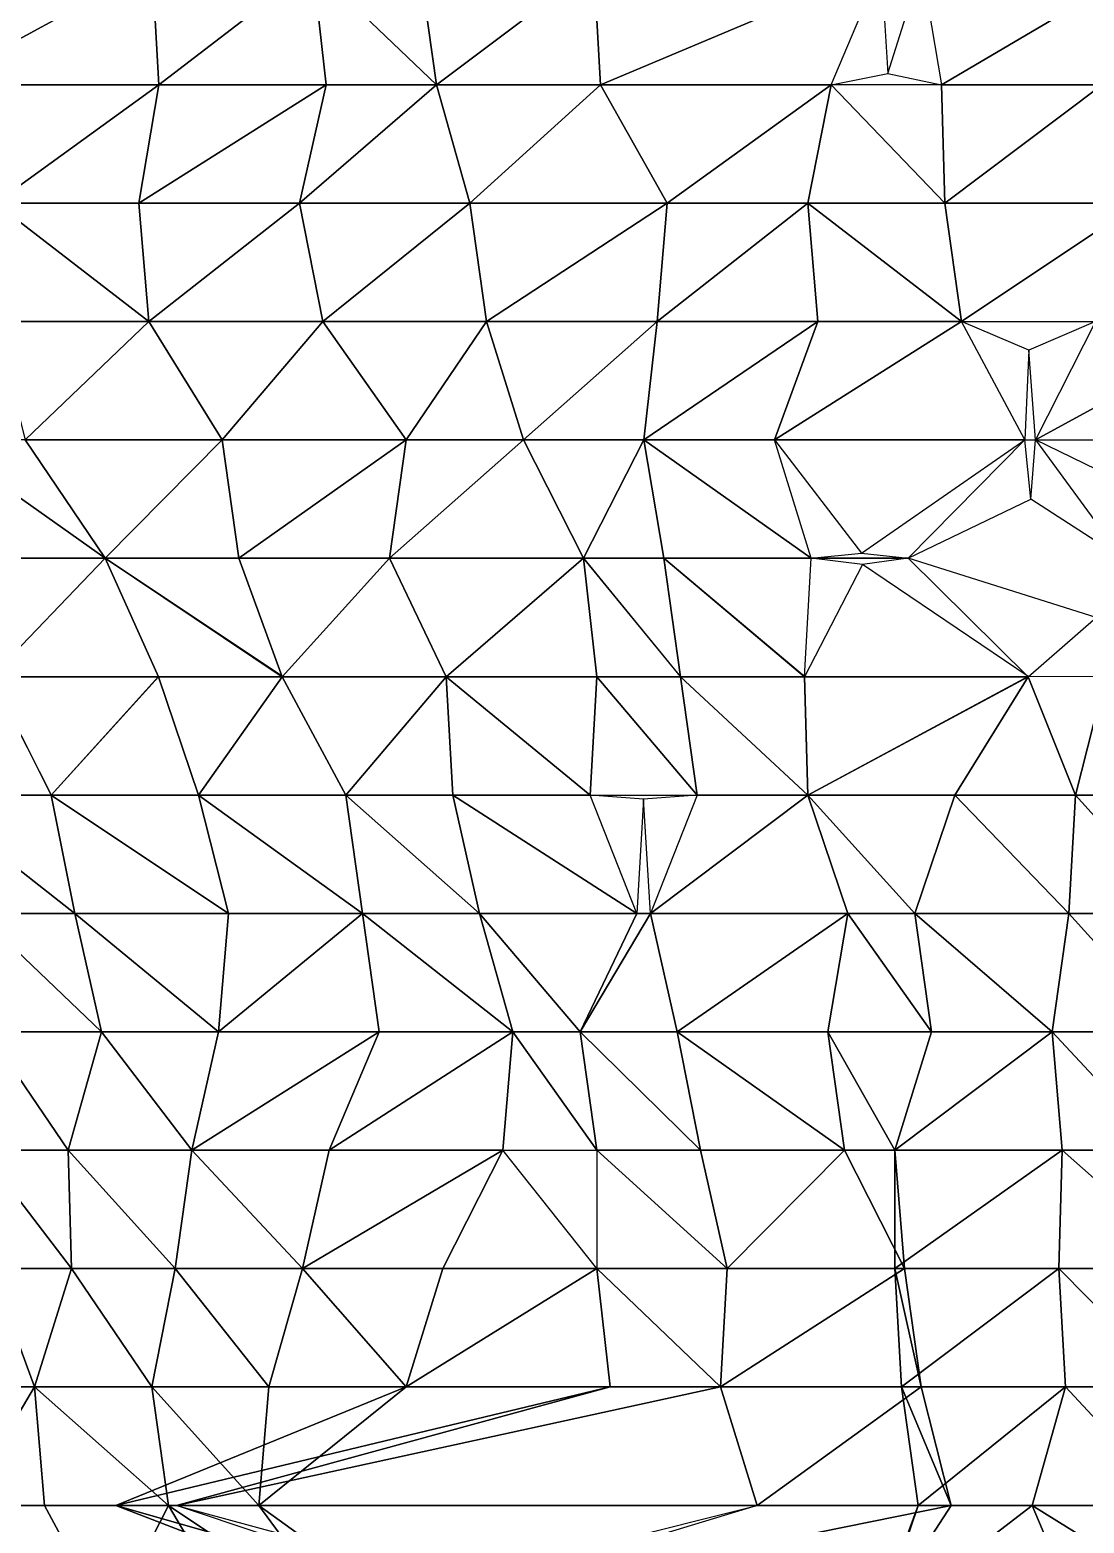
# Model space of a CAD drawing. Header units: metres. Extents: x -317 to 276, y -240 to 234.
# Drawn here: x 37.6 to 91, y -42.9 to 32.8 of the extents above; entities that cross this region are included whole.
import ezdxf

# ---------------------------------------------------------------- set-up
doc = ezdxf.new("R2010")
doc.units = ezdxf.units.M

msp = doc.modelspace()

# ---------------------------------------------------------------- linework, layer by layer
for points in [[(32.74817, 30, -583.4646), (44.105194, 30, -575.1907), (43.766785, 36, -575.8102), (43.766884, 36.0001, -575.81006)], [(32.74817, 30, -583.4646), (43.766785, 36, -575.8102), (35.286285, 36, -578.8186), (35.286385, 36.0001, -578.8185)], [(44.105194, 30, -575.1907), (51.908783, 36, -573.4212), (43.766785, 36, -575.8102), (43.766884, 36.0001, -575.81006)], [(44.105194, 30, -575.1907), (52.585632, 30, -572.18225), (51.908783, 36, -573.4212), (51.908882, 36.0001, -573.4211)], [(51.908783, 36, -573.4212), (58.189545, 30, -574.43933), (57.343506, 36, -575.98804), (57.343605, 36.0001, -575.9879)], [(51.908783, 36, -573.4212), (52.585632, 30, -572.18225), (58.189545, 30, -574.43933), (58.189644, 30.0001, -574.4392)], [(58.189545, 30, -574.43933), (66.162415, 36, -572.36017), (57.343506, 36, -575.98804), (57.343605, 36.0001, -575.9879)], [(58.189545, 30, -574.43933), (66.500824, 30, -571.74066), (66.162415, 36, -572.36017), (66.16251, 36.0001, -572.36005)], [(66.500824, 30, -571.74066), (80.734375, 36, -558.2013), (66.162415, 36, -572.36017), (66.16251, 36.0001, -572.36005)], [(66.500824, 30, -571.74066), (78.19623, 30, -562.8473), (80.734375, 36, -558.2013), (80.734474, 36.0001, -558.2012)], [(80.734375, 36, -558.2013), (81.07071, 30.571442, -563.84314), (82.78491, 36, -566.96277), (82.78501, 36.0001, -566.96265)], [(83.80017, 30, -565.1044), (93.97272, 36, -558.99866), (82.78491, 36, -566.96277), (82.78501, 36.0001, -566.96265)], [(83.80017, 30, -565.1044), (91.9422, 30, -562.71545), (93.97272, 36, -558.99866), (93.97282, 36.0001, -558.99854)], [(81.07071, 30.571442, -563.84314), (83.80017, 30, -565.1044), (78.19623, 30, -562.8473), (78.19633, 30.0001, -562.84717)], [(35.793915, 24, -577.88934), (44.105194, 30, -575.1907), (32.74817, 30, -583.4646), (32.74827, 30.0001, -583.4645)], [(35.793915, 24, -577.88934), (43.089935, 24, -577.0491), (44.105194, 30, -575.1907), (44.105293, 30.0001, -575.19055)], [(43.089935, 24, -577.0491), (51.231964, 24, -574.66016), (52.585632, 30, -572.18225), (52.58573, 30.0001, -572.1821)], [(43.089935, 24, -577.0491), (52.585632, 30, -572.18225), (44.105194, 30, -575.1907), (44.105293, 30.0001, -575.19055)], [(51.231964, 24, -574.66016), (59.881653, 24, -571.34204), (58.189545, 30, -574.43933), (58.189644, 30.0001, -574.4392)], [(51.231964, 24, -574.66016), (58.189545, 30, -574.43933), (52.585632, 30, -572.18225), (52.58573, 30.0001, -572.1821)], [(59.881653, 24, -571.34204), (66.500824, 30, -571.74066), (58.189545, 30, -574.43933), (58.189644, 30.0001, -574.4392)], [(59.881653, 24, -571.34204), (69.88501, 24, -565.54596), (66.500824, 30, -571.74066), (66.50092, 30.0001, -571.74054)], [(69.88501, 24, -565.54596), (78.19623, 30, -562.8473), (66.500824, 30, -571.74066), (66.50092, 30.0001, -571.74054)], [(69.88501, 24, -565.54596), (77.01178, 24, -565.01544), (78.19623, 30, -562.8473), (78.19633, 30.0001, -562.84717)], [(78.19623, 30, -562.8473), (77.01178, 24, -565.01544), (83.96936, 24, -564.7947), (83.96946, 24.0001, -564.79456)], [(78.19623, 30, -562.8473), (83.96936, 24, -564.7947), (83.80017, 30, -565.1044), (83.80027, 30.0001, -565.10425)], [(83.96936, 24, -564.7947), (91.9422, 30, -562.71545), (83.80017, 30, -565.1044), (83.80027, 30.0001, -565.10425)], [(83.96936, 24, -564.7947), (93.8035, 24, -559.30835), (91.9422, 30, -562.71545), (91.9423, 30.0001, -562.71533)], [(35.793915, 24, -577.88934), (43.597565, 18, -576.1199), (43.089935, 24, -577.0491), (43.090034, 24.0001, -577.04895)], [(35.793915, 24, -577.88934), (35.793915, 18, -577.88934), (43.597565, 18, -576.1199), (43.597664, 18.0001, -576.11975)], [(43.597565, 18, -576.1199), (51.231964, 24, -574.66016), (43.089935, 24, -577.0491), (43.090034, 24.0001, -577.04895)], [(43.597565, 18, -576.1199), (52.416412, 18, -572.492), (51.231964, 24, -574.66016), (51.232063, 24.0001, -574.66003)], [(52.416412, 18, -572.492), (59.881653, 24, -571.34204), (51.231964, 24, -574.66016), (51.232063, 24.0001, -574.66003)], [(52.416412, 18, -572.492), (60.72769, 18, -569.79333), (59.881653, 24, -571.34204), (59.881752, 24.0001, -571.3419)], [(60.72769, 18, -569.79333), (69.88501, 24, -565.54596), (59.881653, 24, -571.34204), (59.881752, 24.0001, -571.3419)], [(60.72769, 18, -569.79333), (69.37738, 18, -566.4752), (69.88501, 24, -565.54596), (69.88511, 24.0001, -565.54584)], [(69.37738, 18, -566.4752), (77.51941, 18, -564.08624), (77.01178, 24, -565.01544), (77.01188, 24.0001, -565.0153)], [(69.37738, 18, -566.4752), (77.01178, 24, -565.01544), (69.88501, 24, -565.54596), (69.88511, 24.0001, -565.54584)], [(77.01178, 24, -565.01544), (84.8154, 18, -563.246), (83.96936, 24, -564.7947), (83.96946, 24.0001, -564.79456)], [(77.01178, 24, -565.01544), (77.51941, 18, -564.08624), (84.8154, 18, -563.246), (84.8155, 18.0001, -563.24585)], [(84.8154, 18, -563.246), (93.8035, 24, -559.30835), (83.96936, 24, -564.7947), (83.96946, 24.0001, -564.79456)], [(84.8154, 18, -563.246), (91.60379, 18, -563.3349), (93.8035, 24, -559.30835), (93.8036, 24.0001, -559.3082)], [(37.316803, 12, -575.10175), (43.597565, 18, -576.1199), (35.793915, 18, -577.88934), (35.794014, 18.0001, -577.8892)], [(37.316803, 12, -575.10175), (47.32016, 12, -569.3057), (43.597565, 18, -576.1199), (43.597664, 18.0001, -576.11975)], [(52.416412, 18, -572.492), (43.597565, 18, -576.1199), (47.32016, 12, -569.3057), (47.32026, 12.0001, -569.3056)], [(52.416412, 18, -572.492), (47.32016, 12, -569.3057), (56.646637, 12, -564.74866), (56.646736, 12.0001, -564.74854)], [(60.72769, 18, -569.79333), (52.416412, 18, -572.492), (56.646637, 12, -564.74866), (56.646736, 12.0001, -564.74854)], [(60.72769, 18, -569.79333), (56.646637, 12, -564.74866), (62.58899, 12, -566.3862), (62.58909, 12.0001, -566.3861)], [(62.58899, 12, -566.3862), (69.37738, 18, -566.4752), (60.72769, 18, -569.79333), (60.72779, 18.0001, -569.7932)], [(62.58899, 12, -566.3862), (68.70053, 12, -567.7141), (69.37738, 18, -566.4752), (69.37748, 18.0001, -566.4751)], [(68.70053, 12, -567.7141), (75.31967, 12, -568.1128), (77.51941, 18, -564.08624), (77.51951, 18.0001, -564.0861)], [(68.70053, 12, -567.7141), (77.51941, 18, -564.08624), (69.37738, 18, -566.4752), (69.37748, 18.0001, -566.4751)], [(75.31967, 12, -568.1128), (88.030365, 12, -557.361), (84.8154, 18, -563.246), (84.8155, 18.0001, -563.24585)], [(75.31967, 12, -568.1128), (84.8154, 18, -563.246), (77.51941, 18, -564.08624), (77.51951, 18.0001, -564.0861)], [(91.60379, 18, -563.3349), (88.230194, 16.540527, -563.25275), (84.8154, 18, -563.246), (84.8155, 18.0001, -563.24585)], [(88.558044, 12, -568.91016), (97.37692, 12, -565.2822), (99.57666, 18, -561.25574), (99.57676, 18.0001, -561.2556)], [(88.558044, 12, -568.91016), (99.57666, 18, -561.25574), (91.60379, 18, -563.3349), (91.60389, 18.0001, -563.3348)], [(88.230194, 16.540527, -563.25275), (88.030365, 12, -557.361), (88.558044, 12, -568.91016), (88.55814, 12.0001, -568.91003)], [(41.377808, 6, -567.6681), (37.316803, 12, -575.10175), (32.89734, 12, -570.6765), (32.897438, 12.0001, -570.6764)], [(41.377808, 6, -567.6681), (32.89734, 12, -570.6765), (34.589447, 6, -567.57916), (34.589546, 6.0001, -567.57904)], [(41.377808, 6, -567.6681), (47.32016, 12, -569.3057), (37.316803, 12, -575.10175), (37.316902, 12.0001, -575.1016)], [(41.377808, 6, -567.6681), (48.1662, 6, -567.7571), (47.32016, 12, -569.3057), (47.32026, 12.0001, -569.3056)], [(48.1662, 6, -567.7571), (56.646637, 12, -564.74866), (47.32016, 12, -569.3057), (47.32026, 12.0001, -569.3056)], [(48.1662, 6, -567.7571), (55.8006, 6, -566.2973), (56.646637, 12, -564.74866), (56.646736, 12.0001, -564.74854)], [(55.8006, 6, -566.2973), (65.634766, 6, -560.81104), (62.58899, 12, -566.3862), (62.58909, 12.0001, -566.3861)], [(55.8006, 6, -566.2973), (62.58899, 12, -566.3862), (56.646637, 12, -564.74866), (56.646736, 12.0001, -564.74854)], [(68.70053, 12, -567.7141), (62.58899, 12, -566.3862), (65.634766, 6, -560.81104), (65.634865, 6.0001, -560.8109)], [(68.70053, 12, -567.7141), (65.634766, 6, -560.81104), (69.71579, 6, -565.8557), (69.71589, 6.0001, -565.8556)], [(68.70053, 12, -567.7141), (77.18097, 6, -564.7057), (75.31967, 12, -568.1128), (75.31977, 12.0001, -568.1127)], [(68.70053, 12, -567.7141), (69.71579, 6, -565.8557), (77.18097, 6, -564.7057), (77.18107, 6.0001, -564.70557)], [(75.31967, 12, -568.1128), (79.73282, 6.260864, -566.2921), (88.030365, 12, -557.361), (88.030464, 12.0001, -557.3609)], [(88.030365, 12, -557.361), (82.10806, 6, -568.2017), (88.33316, 9, -563.98755), (88.33326, 9.0001, -563.9874)], [(92.95746, 6, -560.85706), (88.33316, 9, -563.98755), (88.558044, 12, -568.91016), (88.55814, 12.0001, -568.91003)], [(92.95746, 6, -560.85706), (94.755066, 9, -566.36084), (88.558044, 12, -568.91016), (88.55814, 12.0001, -568.91003)], [(79.73282, 6.260864, -566.2921), (82.10806, 6, -568.2017), (77.18097, 6, -564.7057), (77.18107, 6.0001, -564.70557)], [(35.604706, 0, -565.72076), (41.377808, 6, -567.6681), (34.589447, 6, -567.57916), (34.589546, 6.0001, -567.57904)], [(35.604706, 0, -565.72076), (44.085175, 0, -562.71234), (41.377808, 6, -567.6681), (41.377907, 6.0001, -567.66797)], [(41.377808, 6, -567.6681), (50.365936, 0, -563.73047), (48.1662, 6, -567.7571), (48.166298, 6.0001, -567.75696)], [(41.377808, 6, -567.6681), (44.085175, 0, -562.71234), (50.365936, 0, -563.73047), (50.366035, 0.0001, -563.73035)], [(50.365936, 0, -563.73047), (55.8006, 6, -566.2973), (48.1662, 6, -567.7571), (48.166298, 6.0001, -567.75696)], [(50.365936, 0, -563.73047), (58.677155, 0, -561.0318), (55.8006, 6, -566.2973), (55.800697, 6.0001, -566.2972)], [(58.677155, 0, -561.0318), (65.634766, 6, -560.81104), (55.8006, 6, -566.2973), (55.800697, 6.0001, -566.2972)], [(58.677155, 0, -561.0318), (66.311584, 0, -559.5721), (65.634766, 6, -560.81104), (65.634865, 6.0001, -560.8109)], [(65.634766, 6, -560.81104), (70.56183, 0, -564.307), (69.71579, 6, -565.8557), (69.71589, 6.0001, -565.8556)], [(65.634766, 6, -560.81104), (66.311584, 0, -559.5721), (70.56183, 0, -564.307), (70.56193, 0.0001, -564.3069)], [(69.71579, 6, -565.8557), (76.84256, 0, -565.3252), (77.18097, 6, -564.7057), (77.18107, 6.0001, -564.70557)], [(69.71579, 6, -565.8557), (70.56183, 0, -564.307), (76.84256, 0, -565.3252), (76.84266, 0.0001, -565.3251)], [(79.79593, 5.684204, -566.17664), (76.84256, 0, -565.3252), (88.199585, 0, -557.0513), (88.199684, 0.0001, -557.05115)], [(82.10806, 6, -568.2017), (79.79593, 5.684204, -566.17664), (77.18097, 6, -564.7057), (77.18107, 6.0001, -564.70557)], [(88.199585, 0, -557.0513), (91.63437, 3, -561.75275), (82.10806, 6, -568.2017), (82.10816, 6.0001, -568.2016)], [(35.604706, 0, -565.72076), (32.2005, -6, -559.43713), (38.65045, -6, -560.1455), (38.65055, -5.9999, -560.1454)], [(38.65045, -6, -560.1455), (44.085175, 0, -562.71234), (35.604706, 0, -565.72076), (35.604805, 0.0001, -565.72064)], [(38.65045, -6, -560.1455), (46.11566, -6, -558.99554), (44.085175, 0, -562.71234), (44.085274, 0.0001, -562.7122)], [(50.365936, 0, -563.73047), (44.085175, 0, -562.71234), (46.11566, -6, -558.99554), (46.11576, -5.9999, -558.9954)], [(50.365936, 0, -563.73047), (46.11566, -6, -558.99554), (53.580902, -6, -557.8455), (53.581, -5.9999, -557.8454)], [(58.677155, 0, -561.0318), (50.365936, 0, -563.73047), (53.580902, -6, -557.8455), (53.581, -5.9999, -557.8454)], [(58.677155, 0, -561.0318), (53.580902, -6, -557.8455), (59.015564, -6, -560.41235), (59.015663, -5.9999, -560.41223)], [(58.677155, 0, -561.0318), (65.973175, -6, -560.1915), (66.311584, 0, -559.5721), (66.31168, 0.0001, -559.57196)], [(58.677155, 0, -561.0318), (59.015564, -6, -560.41235), (65.973175, -6, -560.1915), (65.973274, -5.9999, -560.1914)], [(66.311584, 0, -559.5721), (65.973175, -6, -560.1915), (71.40787, -6, -562.75836), (71.40797, -5.9999, -562.75824)], [(66.311584, 0, -559.5721), (71.40787, -6, -562.75836), (70.56183, 0, -564.307), (70.56193, 0.0001, -564.3069)], [(70.56183, 0, -564.307), (77.01178, -6, -565.01544), (76.84256, 0, -565.3252), (76.84266, 0.0001, -565.3251)], [(70.56183, 0, -564.307), (71.40787, -6, -562.75836), (77.01178, -6, -565.01544), (77.01188, -5.9999, -565.0153)], [(77.01178, -6, -565.01544), (88.199585, 0, -557.0513), (76.84256, 0, -565.3252), (76.84266, 0.0001, -565.3251)], [(77.01178, -6, -565.01544), (84.47699, -6, -563.8655), (88.199585, 0, -557.0513), (88.199684, 0.0001, -557.05115)], [(88.199585, 0, -557.0513), (84.47699, -6, -563.8655), (90.58853, -6, -565.19336), (90.58863, -5.9999, -565.19324)], [(88.199585, 0, -557.0513), (90.58853, -6, -565.19336), (92.11142, 0, -562.4057), (92.11152, 0.0001, -562.4056)], [(92.11142, 0, -562.4057), (90.58853, -6, -565.19336), (95.177216, -6, -569.30884), (95.177315, -5.9999, -569.3087)], [(32.2005, -6, -559.43713), (39.83493, -12, -557.9774), (38.65045, -6, -560.1455), (38.65055, -5.9999, -560.1454)], [(32.2005, -6, -559.43713), (34.907837, -12, -554.4813), (39.83493, -12, -557.9774), (39.83503, -11.9999, -557.9773)], [(38.65045, -6, -560.1455), (47.63855, -12, -556.2079), (46.11566, -6, -558.99554), (46.11576, -5.9999, -558.9954)], [(38.65045, -6, -560.1455), (39.83493, -12, -557.9774), (47.63855, -12, -556.2079), (47.63865, -11.9999, -556.20776)], [(46.11566, -6, -558.99554), (54.42694, -12, -556.2969), (53.580902, -6, -557.8455), (53.581, -5.9999, -557.8454)], [(46.11566, -6, -558.99554), (47.63855, -12, -556.2079), (54.42694, -12, -556.2969), (54.42704, -11.9999, -556.29675)], [(53.580902, -6, -557.8455), (60.369263, -12, -557.93445), (59.015564, -6, -560.41235), (59.015663, -5.9999, -560.41223)], [(53.580902, -6, -557.8455), (54.42694, -12, -556.2969), (60.369263, -12, -557.93445), (60.36936, -11.9999, -557.9343)], [(59.015564, -6, -560.41235), (68.3421, -12, -555.8552), (65.973175, -6, -560.1915), (65.973274, -5.9999, -560.1914)], [(59.015564, -6, -560.41235), (60.369263, -12, -557.93445), (68.3421, -12, -555.8552), (68.3422, -11.9999, -555.8551)], [(71.40787, -6, -562.75836), (68.69052, -6.214279, -561.475), (65.973175, -6, -560.1915), (65.973274, -5.9999, -560.1914)], [(69.03894, -12, -567.09467), (79.04227, -12, -561.29865), (77.01178, -6, -565.01544), (77.01188, -5.9999, -565.0153)], [(69.03894, -12, -567.09467), (77.01178, -6, -565.01544), (71.40787, -6, -562.75836), (71.40797, -5.9999, -562.75824)], [(77.01178, -6, -565.01544), (82.44647, -12, -567.5823), (84.47699, -6, -563.8655), (84.47709, -5.9999, -563.86536)], [(77.01178, -6, -565.01544), (79.04227, -12, -561.29865), (82.44647, -12, -567.5823), (82.44657, -11.9999, -567.58215)], [(84.47699, -6, -563.8655), (82.44647, -12, -567.5823), (90.25012, -12, -565.8128), (90.25022, -11.9999, -565.8127)], [(84.47699, -6, -563.8655), (90.25012, -12, -565.8128), (90.58853, -6, -565.19336), (90.58863, -5.9999, -565.19324)], [(90.58853, -6, -565.19336), (90.25012, -12, -565.8128), (96.023254, -12, -567.76013), (96.02335, -11.9999, -567.76)], [(90.58853, -6, -565.19336), (96.023254, -12, -567.76013), (95.177216, -6, -569.30884), (95.177315, -5.9999, -569.3087)], [(68.69052, -6.214279, -561.475), (68.3421, -12, -555.8552), (69.03894, -12, -567.09467), (69.03904, -11.9999, -567.09454)], [(34.907837, -12, -554.4813), (41.1886, -18, -555.4995), (39.83493, -12, -557.9774), (39.83503, -11.9999, -557.9773)], [(34.907837, -12, -554.4813), (35.415466, -18, -553.5521), (41.1886, -18, -555.4995), (41.188698, -17.9999, -555.4994)], [(39.83493, -12, -557.9774), (47.13092, -18, -557.1371), (47.63855, -12, -556.2079), (47.63865, -11.9999, -556.20776)], [(39.83493, -12, -557.9774), (41.1886, -18, -555.4995), (47.13092, -18, -557.1371), (47.13102, -17.9999, -557.13696)], [(47.13092, -18, -557.1371), (55.27298, -18, -554.74817), (54.42694, -12, -556.2969), (54.42704, -11.9999, -556.29675)], [(47.13092, -18, -557.1371), (54.42694, -12, -556.2969), (47.63855, -12, -556.2079), (47.63865, -11.9999, -556.20776)], [(54.42694, -12, -556.2969), (62.06134, -18, -554.8371), (60.369263, -12, -557.93445), (60.36936, -11.9999, -557.9343)], [(54.42694, -12, -556.2969), (55.27298, -18, -554.74817), (62.06134, -18, -554.8371), (62.06144, -17.9999, -554.837)], [(60.369263, -12, -557.93445), (65.465546, -18, -561.1207), (68.3421, -12, -555.8552), (68.3422, -11.9999, -555.8551)], [(60.369263, -12, -557.93445), (62.06134, -18, -554.8371), (65.465546, -18, -561.1207), (65.465645, -17.9999, -561.1206)], [(65.465546, -18, -561.1207), (70.39264, -18, -564.61676), (69.03894, -12, -567.09467), (69.03904, -11.9999, -567.09454)], [(65.465546, -18, -561.1207), (69.03894, -12, -567.09467), (68.3421, -12, -555.8552), (68.3422, -11.9999, -555.8551)], [(70.39264, -18, -564.61676), (79.04227, -12, -561.29865), (69.03894, -12, -567.09467), (69.03904, -11.9999, -567.09454)], [(70.39264, -18, -564.61676), (78.02704, -18, -563.15704), (79.04227, -12, -561.29865), (79.042366, -11.9999, -561.2985)], [(79.04227, -12, -561.29865), (78.02704, -18, -563.15704), (83.29254, -18, -566.03357), (83.29264, -17.9999, -566.03345)], [(79.04227, -12, -561.29865), (83.29254, -18, -566.03357), (82.44647, -12, -567.5823), (82.44657, -11.9999, -567.58215)], [(82.44647, -12, -567.5823), (89.40408, -18, -567.36145), (90.25012, -12, -565.8128), (90.25022, -11.9999, -565.8127)], [(82.44647, -12, -567.5823), (83.29254, -18, -566.03357), (89.40408, -18, -567.36145), (89.40418, -17.9999, -567.3613)], [(90.25012, -12, -565.8128), (89.40408, -18, -567.36145), (95.684845, -18, -568.37964), (95.684944, -17.9999, -568.3795)], [(90.25012, -12, -565.8128), (95.684845, -18, -568.37964), (96.023254, -12, -567.76013), (96.02335, -11.9999, -567.76)], [(35.415466, -18, -553.5521), (35.077026, -24, -554.17163), (39.49649, -24, -558.59686), (39.49659, -23.9999, -558.59674)], [(35.415466, -18, -553.5521), (39.49649, -24, -558.59686), (41.1886, -18, -555.4995), (41.188698, -17.9999, -555.4994)], [(41.1886, -18, -555.4995), (39.49649, -24, -558.59686), (45.777252, -24, -559.615), (45.77735, -23.9999, -559.61487)], [(41.1886, -18, -555.4995), (45.777252, -24, -559.615), (47.13092, -18, -557.1371), (47.13102, -17.9999, -557.13696)], [(45.777252, -24, -559.615), (52.734863, -24, -559.39417), (55.27298, -18, -554.74817), (55.27308, -17.9999, -554.74805)], [(45.777252, -24, -559.615), (55.27298, -18, -554.74817), (47.13092, -18, -557.1371), (47.13102, -17.9999, -557.13696)], [(52.734863, -24, -559.39417), (61.55371, -24, -555.7663), (62.06134, -18, -554.8371), (62.06144, -17.9999, -554.837)], [(52.734863, -24, -559.39417), (62.06134, -18, -554.8371), (55.27298, -18, -554.74817), (55.27308, -17.9999, -554.74805)], [(62.06134, -18, -554.8371), (61.55371, -24, -555.7663), (66.311584, -24, -559.5721), (66.31168, -23.9999, -559.57196)], [(62.06134, -18, -554.8371), (66.311584, -24, -559.5721), (65.465546, -18, -561.1207), (65.465645, -17.9999, -561.1206)], [(65.465546, -18, -561.1207), (71.57709, -24, -562.4486), (70.39264, -18, -564.61676), (70.39274, -17.9999, -564.61664)], [(65.465546, -18, -561.1207), (66.311584, -24, -559.5721), (71.57709, -24, -562.4486), (71.57719, -23.9999, -562.4485)], [(70.39264, -18, -564.61676), (78.87308, -24, -561.6084), (78.02704, -18, -563.15704), (78.02714, -17.9999, -563.1569)], [(70.39264, -18, -564.61676), (71.57709, -24, -562.4486), (78.87308, -24, -561.6084), (78.87318, -23.9999, -561.6083)], [(78.02704, -18, -563.15704), (81.43121, -24, -569.4407), (83.29254, -18, -566.03357), (83.29264, -17.9999, -566.03345)], [(78.02704, -18, -563.15704), (78.87308, -24, -561.6084), (81.43121, -24, -569.4407), (81.43131, -23.9999, -569.44055)], [(81.43121, -24, -569.4407), (89.91171, -24, -566.43225), (89.40408, -18, -567.36145), (89.40418, -17.9999, -567.3613)], [(81.43121, -24, -569.4407), (89.40408, -18, -567.36145), (83.29254, -18, -566.03357), (83.29264, -17.9999, -566.03345)], [(89.40408, -18, -567.36145), (95.007996, -24, -569.6185), (95.684845, -18, -568.37964), (95.684944, -17.9999, -568.3795)], [(89.40408, -18, -567.36145), (89.91171, -24, -566.43225), (95.007996, -24, -569.6185), (95.008095, -23.9999, -569.6184)], [(35.077026, -24, -554.17163), (39.66571, -30, -558.2871), (39.49649, -24, -558.59686), (39.49659, -23.9999, -558.59674)], [(35.077026, -24, -554.17163), (35.584656, -30, -553.24243), (39.66571, -30, -558.2871), (39.66581, -29.9999, -558.287)], [(39.49649, -24, -558.59686), (44.931213, -30, -561.1637), (45.777252, -24, -559.615), (45.77735, -23.9999, -559.61487)], [(39.49649, -24, -558.59686), (39.66571, -30, -558.2871), (44.931213, -30, -561.1637), (44.931313, -29.9999, -561.1636)], [(45.777252, -24, -559.615), (44.931213, -30, -561.1637), (51.381165, -30, -561.8721), (51.381264, -29.9999, -561.87195)], [(45.777252, -24, -559.615), (51.381165, -30, -561.8721), (52.734863, -24, -559.39417), (52.734962, -23.9999, -559.39404)], [(51.381165, -30, -561.8721), (58.507935, -30, -561.34155), (61.55371, -24, -555.7663), (61.55381, -23.9999, -555.7662)], [(51.381165, -30, -561.8721), (61.55371, -24, -555.7663), (52.734863, -24, -559.39417), (52.734962, -23.9999, -559.39404)], [(61.55371, -24, -555.7663), (58.507935, -30, -561.34155), (66.311584, -30, -559.5721), (66.31168, -29.9999, -559.57196)], [(66.311584, -24, -559.5721), (72.930756, -30, -559.97076), (71.57709, -24, -562.4486), (71.57719, -23.9999, -562.4485)], [(66.311584, -24, -559.5721), (66.311584, -30, -559.5721), (72.930756, -30, -559.97076), (72.930855, -29.9999, -559.97064)], [(72.930756, -30, -559.97076), (78.87308, -24, -561.6084), (71.57709, -24, -562.4486), (71.57719, -23.9999, -562.4485)], [(72.930756, -30, -559.97076), (81.91882, -30, -556.03314), (78.87308, -24, -561.6084), (78.87318, -23.9999, -561.6083)], [(81.91882, -30, -556.03314), (81.43121, -24, -569.4407), (78.87308, -24, -561.6084), (78.87318, -23.9999, -561.6083)], [(81.91882, -30, -556.03314), (81.43121, -30, -569.4407), (81.43121, -24, -569.4407), (81.43131, -23.9999, -569.44055)], [(81.43121, -30, -569.4407), (89.74249, -30, -566.742), (89.91171, -24, -566.43225), (89.91181, -23.9999, -566.4321)], [(81.43121, -30, -569.4407), (89.91171, -24, -566.43225), (81.43121, -24, -569.4407), (81.43131, -23.9999, -569.44055)], [(89.91171, -24, -566.43225), (89.74249, -30, -566.742), (96.70007, -30, -566.5212), (96.70017, -29.9999, -566.52106)], [(89.91171, -24, -566.43225), (96.70007, -30, -566.5212), (95.007996, -24, -569.6185), (95.008095, -23.9999, -569.6184)], [(35.584656, -30, -553.24243), (31.016022, -36, -561.6052), (37.804413, -36, -561.6942), (37.804512, -35.9999, -561.6941)], [(35.584656, -30, -553.24243), (37.804413, -36, -561.6942), (39.66571, -30, -558.2871), (39.66581, -29.9999, -558.287)], [(39.66571, -30, -558.2871), (37.804413, -36, -561.6942), (43.746735, -36, -563.3318), (43.746834, -35.9999, -563.33167)], [(39.66571, -30, -558.2871), (43.746735, -36, -563.3318), (44.931213, -30, -561.1637), (44.931313, -29.9999, -561.1636)], [(44.931213, -30, -561.1637), (43.746735, -36, -563.3318), (49.689087, -36, -564.9694), (49.689186, -35.9999, -564.9693)], [(44.931213, -30, -561.1637), (49.689087, -36, -564.9694), (51.381165, -30, -561.8721), (51.381264, -29.9999, -561.87195)], [(51.381165, -30, -561.8721), (49.689087, -36, -564.9694), (56.646637, -36, -564.74866), (56.646736, -35.9999, -564.74854)], [(51.381165, -30, -561.8721), (56.646637, -36, -564.74866), (58.507935, -30, -561.34155), (58.508034, -29.9999, -561.34143)], [(56.646637, -36, -564.74866), (66.988434, -36, -558.3331), (66.311584, -30, -559.5721), (66.31168, -29.9999, -559.57196)], [(56.646637, -36, -564.74866), (66.311584, -30, -559.5721), (58.507935, -30, -561.34155), (58.508034, -29.9999, -561.34143)], [(66.311584, -30, -559.5721), (72.59235, -36, -560.5902), (72.930756, -30, -559.97076), (72.930855, -29.9999, -559.97064)], [(66.311584, -30, -559.5721), (66.988434, -36, -558.3331), (72.59235, -36, -560.5902), (72.592445, -35.9999, -560.5901)], [(72.59235, -36, -560.5902), (82.76486, -36, -554.4845), (81.91882, -30, -556.03314), (81.91892, -29.9999, -556.033)], [(72.59235, -36, -560.5902), (81.91882, -30, -556.03314), (72.930756, -30, -559.97076), (72.930855, -29.9999, -559.97064)], [(82.76486, -36, -554.4845), (81.76965, -36, -568.8212), (81.43121, -30, -569.4407), (81.43131, -29.9999, -569.44055)], [(82.76486, -36, -554.4845), (81.43121, -30, -569.4407), (81.91882, -30, -556.03314), (81.91892, -29.9999, -556.033)], [(81.76965, -36, -568.8212), (89.74249, -30, -566.742), (81.43121, -30, -569.4407), (81.43131, -29.9999, -569.44055)], [(81.76965, -36, -568.8212), (90.0809, -36, -566.12256), (89.74249, -30, -566.742), (89.74259, -29.9999, -566.7419)], [(89.74249, -30, -566.742), (95.684845, -36, -568.37964), (96.70007, -30, -566.5212), (96.70017, -29.9999, -566.52106)], [(89.74249, -30, -566.742), (90.0809, -36, -566.12256), (95.684845, -36, -568.37964), (95.684944, -35.9999, -568.3795)], [(37.804413, -36, -561.6942), (31.016022, -36, -561.6052), (34.230988, -42, -555.7203), (34.231087, -41.9999, -555.72015)], [(37.804413, -36, -561.6942), (34.230988, -42, -555.7203), (38.312042, -42, -560.765), (38.31214, -41.9999, -560.7649)], [(37.804413, -36, -561.6942), (44.592804, -42, -561.78314), (43.746735, -36, -563.3318), (43.746834, -35.9999, -563.33167)], [(37.804413, -36, -561.6942), (38.312042, -42, -560.765), (44.592804, -42, -561.78314), (44.592903, -41.9999, -561.783)], [(49.181458, -42, -565.8986), (41.925476, -42, -591.69556), (56.646637, -36, -564.74866), (56.646736, -35.9999, -564.74854)], [(41.925476, -42, -591.69556), (44.99124, -42, -598.5987), (66.988434, -36, -558.3331), (66.98853, -35.9999, -558.333)], [(41.925476, -42, -591.69556), (66.988434, -36, -558.3331), (56.646637, -36, -564.74866), (56.646736, -35.9999, -564.74854)], [(43.746735, -36, -563.3318), (49.181458, -42, -565.8986), (49.689087, -36, -564.9694), (49.689186, -35.9999, -564.9693)], [(43.746735, -36, -563.3318), (44.592804, -42, -561.78314), (49.181458, -42, -565.8986), (49.181557, -41.9999, -565.8985)], [(44.99124, -42, -598.5987), (74.45364, -42, -557.1831), (72.59235, -36, -560.5902), (72.592445, -35.9999, -560.5901)], [(44.99124, -42, -598.5987), (72.59235, -36, -560.5902), (66.988434, -36, -558.3331), (66.98853, -35.9999, -558.333)], [(49.181458, -42, -565.8986), (56.646637, -36, -564.74866), (49.689087, -36, -564.9694), (49.689186, -35.9999, -564.9693)], [(74.45364, -42, -557.1831), (82.76486, -36, -554.4845), (72.59235, -36, -560.5902), (72.592445, -35.9999, -560.5901)], [(74.45364, -42, -557.1831), (84.28775, -42, -551.69684), (82.76486, -36, -554.4845), (82.76496, -35.9999, -554.4844)], [(84.28775, -42, -551.69684), (82.61569, -42, -567.2725), (81.76965, -36, -568.8212), (81.76975, -35.9999, -568.8211)], [(84.28775, -42, -551.69684), (81.76965, -36, -568.8212), (82.76486, -36, -554.4845), (82.76496, -35.9999, -554.4844)], [(82.61569, -42, -567.2725), (90.0809, -36, -566.12256), (81.76965, -36, -568.8212), (81.76975, -35.9999, -568.8211)], [(82.61569, -42, -567.2725), (88.388824, -42, -569.21985), (90.0809, -36, -566.12256), (90.081, -35.9999, -566.12244)], [(90.0809, -36, -566.12256), (88.388824, -42, -569.21985), (95.684845, -42, -568.37964), (95.684944, -41.9999, -568.3795)], [(90.0809, -36, -566.12256), (95.684845, -42, -568.37964), (95.684845, -36, -568.37964), (95.684944, -35.9999, -568.3795)], [(41.527008, -48, -554.88), (38.312042, -42, -560.765), (34.230988, -42, -555.7203), (34.231087, -41.9999, -555.72015)], [(41.527008, -48, -554.88), (34.230988, -42, -555.7203), (36.769135, -48, -551.0743), (36.769234, -47.9999, -551.07416)], [(44.592804, -42, -561.78314), (38.312042, -42, -560.765), (41.527008, -48, -554.88), (41.527107, -47.9999, -554.8799)], [(44.592804, -42, -561.78314), (41.527008, -48, -554.88), (48.14618, -48, -555.2787), (48.14628, -47.9999, -555.27856)], [(57.492706, -48, -563.19995), (41.925476, -42, -591.69556), (49.181458, -42, -565.8986), (49.181557, -41.9999, -565.8985)], [(62.9274, -48, -565.7668), (44.99124, -42, -598.5987), (41.925476, -42, -591.69556), (41.925575, -41.9999, -591.69543)], [(62.9274, -48, -565.7668), (41.925476, -42, -591.69556), (57.492706, -48, -563.19995), (57.492805, -47.9999, -563.1998)], [(53.580902, -48, -557.8455), (49.181458, -42, -565.8986), (44.592804, -42, -561.78314), (44.592903, -41.9999, -561.783)], [(53.580902, -48, -557.8455), (44.592804, -42, -561.78314), (48.14618, -48, -555.2787), (48.14628, -47.9999, -555.27856)], [(44.99124, -42, -598.5987), (59.12567, -45.847534, -578.9833), (74.45364, -42, -557.1831), (74.45374, -41.9999, -557.183)], [(57.492706, -48, -563.19995), (49.181458, -42, -565.8986), (53.580902, -48, -557.8455), (53.581, -47.9999, -557.8454)], [(54.65619, -48, -593.4221), (80.395966, -48, -558.82074), (84.28775, -42, -551.69684), (84.28785, -41.9999, -551.6967)], [(54.65619, -48, -593.4221), (84.28775, -42, -551.69684), (74.45364, -42, -557.1831), (74.45374, -41.9999, -557.183)], [(80.395966, -48, -558.82074), (80.585175, -48, -570.9894), (82.61569, -42, -567.2725), (82.61579, -41.9999, -567.2724)], [(80.395966, -48, -558.82074), (82.61569, -42, -567.2725), (84.28775, -42, -551.69684), (84.28785, -41.9999, -551.6967)], [(80.585175, -48, -570.9894), (90.92697, -48, -564.57385), (88.388824, -42, -569.21985), (88.38892, -41.9999, -569.2197)], [(80.585175, -48, -570.9894), (88.388824, -42, -569.21985), (82.61569, -42, -567.2725), (82.61579, -41.9999, -567.2724)], [(88.388824, -42, -569.21985), (98.05377, -48, -564.04333), (95.684845, -42, -568.37964), (95.684944, -41.9999, -568.3795)], [(88.388824, -42, -569.21985), (90.92697, -48, -564.57385), (98.05377, -48, -564.04333), (98.05387, -47.9999, -564.0432)]]:
    msp.add_3dface(points)

doc.saveas('drawing.dxf')
